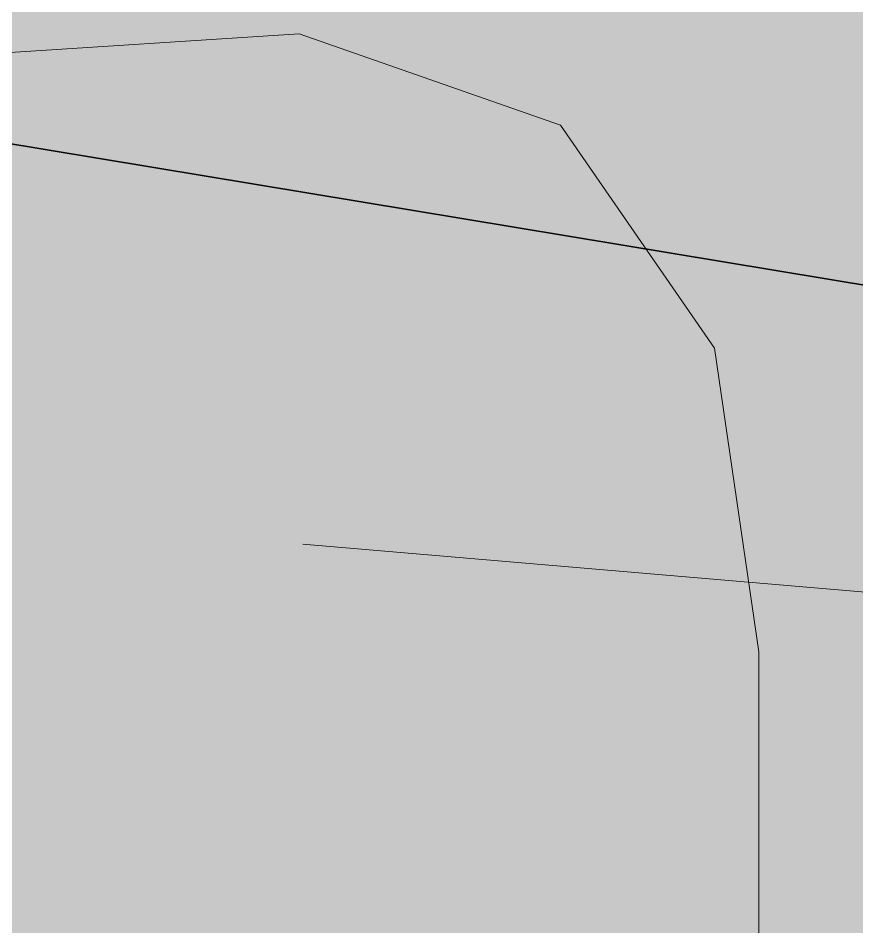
# Model space of a CAD drawing. Extents: x 306008 to 307050, y 9156110 to 9156581.
# Drawn here: x 306492.525 to 306493.034, y 9156524.652 to 9156525.202 of the extents above; entities that cross this region are included whole.
import ezdxf

# ---------------------------------------------------------------- set-up
doc = ezdxf.new("R2010")
doc.units = 0
doc.linetypes.add('DASHED', pattern=[1.524, 1.27, -0.254])
for name, color, linetype in [('D32_DELINEASI_ATAS', 7, 'Continuous'), ('D32_JLN_POHON', 3, 'Continuous'), ('D32_JLN_SALURAN_TERTUTUP', 7, 'Continuous'), ('D32_JLN_TROTOAR', 7, 'Continuous')]:
    doc.layers.add(name, color=color, linetype=linetype)

# ---------------------------------------------------------------- blocks, each defined once
blk = doc.blocks.new('D32_POHON_KETAPANG')
at = {"true_color": 0x5c9846}
h = blk.add_hatch(color=7, dxfattribs=at)
h.dxf.hatch_style = 1
h.paths.add_polyline_path([(0.93189, 0), (0.90678, 0.07933), (0.92687, 0.16343), (0.97227, 0.26052), (1.0037, 0.36532), (0.98766, 0.46055), (0.91697, 0.52941), (0.81377, 0.56981), (0.71387, 0.59901), (0.64364, 0.64364), (0.60497, 0.72098), (0.57734, 0.82453), (0.53406, 0.92501), (0.46055, 0.98766), (0.36214, 0.99497), (0.25712, 0.95958), (0.16182, 0.91773), (0.07933, 0.90678), (0, 0.94117), (-0.08773, 1.00273), (-0.18548, 1.05189), (-0.28205, 1.05263), (-0.36214, 0.99497), (-0.41984, 0.90036), (-0.46594, 0.80704), (-0.52209, 0.74562), (-0.60497, 0.72098), (-0.71175, 0.71175), (-0.81822, 0.68657), (-0.89268, 0.62506), (-0.91697, 0.52941), (-0.90036, 0.41984), (-0.87569, 0.31872), (-0.87922, 0.23559), (-0.92687, 0.16343), (-1.00273, 0.08773), (-1.06811, 0), (-1.08561, -0.09498), (-1.04274, -0.18386), (-0.95958, -0.25712), (-0.87569, -0.31872), (-0.82496, -0.38468), (-0.81508, -0.47059), (-0.82453, -0.57734), (-0.81822, -0.68657), (-0.77058, -0.77058), (-0.6806, -0.81111), (-0.56981, -0.81377), (-0.46594, -0.80704), (-0.38468, -0.82496), (-0.3219, -0.88441), (-0.26052, -0.97227), (-0.18548, -1.05189), (-0.09498, -1.08561), (0, -1.05883), (0.08658, -0.98965), (0.16182, -0.91773), (0.23559, -0.87922), (0.3219, -0.88441), (0.42539, -0.91226), (0.53406, -0.92501), (0.62506, -0.89268), (0.6806, -0.81111), (0.70246, -0.70246), (0.71387, -0.59901), (0.74562, -0.52209), (0.81508, -0.47059), (0.91226, -0.42539), (1.0037, -0.36532), (1.05263, -0.28205), (1.04274, -0.18386), (0.98965, -0.08658)])
at = {"true_color": 0x92c468, "transparency": 33554623}
h = blk.add_hatch(color=7, dxfattribs=at)
h.dxf.hatch_style = 1
h.paths.add_polyline_path([(0.47169, 0.22), (0.46751, 0.28015), (0.43314, 0.33517), (0.37952, 0.38064), (0.32303, 0.41765), (0.27876, 0.45257), (0.25455, 0.49398), (0.24828, 0.54789), (0.24947, 0.61393), (0.2443, 0.6843), (0.22169, 0.74638), (0.17771, 0.78799), (0.11654, 0.8029), (0.04776, 0.79422), (-0.01849, 0.77363), (-0.07612, 0.75696), (-0.12522, 0.75754), (-0.17097, 0.78044), (-0.22, 0.8201), (-0.2762, 0.86236), (-0.33818, 0.89022), (-0.39972, 0.89074), (-0.45303, 0.86024), (-0.49304, 0.80554), (-0.5207, 0.74082), (-0.54318, 0.68154), (-0.57093, 0.63822), (-0.61261, 0.61261), (-0.6704, 0.59793), (-0.73792, 0.58265), (-0.80208, 0.55607), (-0.84821, 0.51294), (-0.86624, 0.45521), (-0.85536, 0.39025), (-0.82485, 0.32665), (-0.79051, 0.26991), (-0.76831, 0.22), (-0.76777, 0.17208), (-0.78802, 0.11984), (-0.81823, 0.05971), (-0.84219, -0.00646), (-0.84506, -0.07147), (-0.81932, -0.12602), (-0.76747, -0.16334), (-0.70043, -0.18312), (-0.63251, -0.19251), (-0.57537, -0.20351), (-0.53353, -0.22776), (-0.50346, -0.27097), (-0.47628, -0.3296), (-0.4426, -0.39158), (-0.39706, -0.44079), (-0.34054, -0.46363), (-0.27904, -0.45484), (-0.22, -0.4199), (-0.16813, -0.37292), (-0.12285, -0.33094), (-0.07879, -0.30701), (-0.02892, -0.30498), (0.031, -0.31828), (0.0993, -0.33305), (0.16806, -0.33421), (0.22613, -0.31168), (0.2642, -0.2642), (0.2795, -0.19913), (0.27783, -0.12859), (0.27179, -0.06393), (0.27561, -0.01111), (0.29898, 0.03111), (0.34238, 0.06931), (0.39631, 0.11133), (0.44477, 0.16184)])
at = {"lineweight": 13, "true_color": 0x406a31}
blk.add_lwpolyline([(0.60497, 0.72098), (0.57734, 0.82453), (0.53406, 0.92501), (0.46055, 0.98766), (0.36214, 0.99497), (0.25712, 0.95958), (0.16182, 0.91773), (0.07933, 0.90678), (0, 0.94117), (-0.08773, 1.00273), (-0.18548, 1.05189), (-0.28205, 1.05263), (-0.36214, 0.99497), (-0.41984, 0.90036)], dxfattribs=at)

msp = doc.modelspace()

# ---------------------------------------------------------------- hatches: boundary and pattern name
at = {"layer": 'D32_JLN_TROTOAR', "true_color": 0xdeceac}
h = msp.add_hatch(color=7, dxfattribs=at)
h.dxf.hatch_style = 1
h.paths.add_polyline_path([(306588.44596, 9156509.63139), (306506.27608, 9156522.71543), (306452.32821, 9156527.34168), (306451.99038, 9156527.39013), (306422.52524, 9156533.34368), (306395.9601, 9156537.9762), (306387.20607, 9156539.06078), (306387.24087, 9156539.1003), (306387.42202, 9156539.28872), (306387.61862, 9156539.46028), (306387.82947, 9156539.61398), (306388.05334, 9156539.74888), (306388.25676, 9156539.85962), (306388.53562, 9156539.99319), (306388.82631, 9156540.09702), (306389.12618, 9156540.17023), (306389.43201, 9156540.21202), (306389.74053, 9156540.22195), (306390.04894, 9156540.19988), (306396.10507, 9156539.44955), (306396.25109, 9156539.42779), (306422.75961, 9156534.80514), (306422.83813, 9156534.79036), (306428.60917, 9156533.6243), (306428.83763, 9156533.56869), (306429.06101, 9156533.49527), (306429.1159, 9156533.4748), (306429.11776, 9156533.47421), (306429.18845, 9156533.45547), (306429.1894, 9156533.45525), (306437.60385, 9156531.66), (306437.60407, 9156531.65995), (306437.62298, 9156531.65614), (306437.6234, 9156531.65606), (306437.64006, 9156531.65308), (306437.64028, 9156531.65304), (306437.83816, 9156531.61987), (306437.91772, 9156531.60543), (306439.13713, 9156531.36697), (306439.37442, 9156531.31042), (306439.52024, 9156531.26933), (306439.52201, 9156531.26891), (306439.97704, 9156531.18414), (306440.34639, 9156531.09063), (306440.45388, 9156531.05599), (306440.45542, 9156531.05556), (306440.45682, 9156531.05523), (306440.45734, 9156531.05512), (306452.38287, 9156528.57782), (306452.62165, 9156528.51785), (306452.63558, 9156528.5131), (306452.63657, 9156528.51279), (306452.73479, 9156528.48491), (306452.7366, 9156528.48448), (306452.73845, 9156528.48423), (306452.86812, 9156528.47254), (306452.86881, 9156528.47205), (306452.87052, 9156528.47106), (306452.87231, 9156528.47025), (306452.87418, 9156528.46961), (306452.87611, 9156528.46916), (306452.87806, 9156528.46891), (306453.0543, 9156528.4547), (306455.16849, 9156528.16245), (306455.40145, 9156528.11806), (306455.40336, 9156528.11779), (306455.4053, 9156528.11771), (306455.40723, 9156528.11781), (306455.40914, 9156528.1181), (306455.41043, 9156528.11842), (306455.43696, 9156528.11275), (306455.43872, 9156528.11245), (306455.53544, 9156528.10066), (306455.53786, 9156528.10051), (306455.54018, 9156528.10051), (306455.77725, 9156528.0911), (306458.33031, 9156527.88803), (306458.33037, 9156527.88803), (306459.94531, 9156527.764), (306459.94572, 9156527.76398), (306459.98087, 9156527.762), (306459.98163, 9156527.76197), (306460.00594, 9156527.76152), (306460.0063, 9156527.76152), (306460.16813, 9156527.76145), (306460.38295, 9156527.75363), (306469.62979, 9156527.0835), (306484.30425, 9156526.03382), (306484.30522, 9156526.03377), (306484.37826, 9156526.03212), (306484.38021, 9156526.03217), (306484.4282, 9156526.03579), (306484.66789, 9156526.04418), (306484.90747, 9156526.03331), (306506.34807, 9156524.19469), (306506.56278, 9156524.16842), (306588.65027, 9156511.0975), (306588.76246, 9156511.07743), (306623.96826, 9156504.08636), (306624.13743, 9156504.04763), (306627.93038, 9156503.06264), (306628.15115, 9156502.99611), (306628.36611, 9156502.91273), (306628.4294, 9156502.88533), (306628.43124, 9156502.88464), (306628.50093, 9156502.86227), (306628.50187, 9156502.86199), (306632.26861, 9156501.85313), (306632.26869, 9156501.85311), (306644.79117, 9156498.55345), (306644.79433, 9156498.55262), (306670.04565, 9156491.86941), (306670.04589, 9156491.86935), (306670.07192, 9156491.86281), (306670.07231, 9156491.86271), (306670.07822, 9156491.86135), (306670.07837, 9156491.86132), (306670.30227, 9156491.81167), (306670.54022, 9156491.74852), (306670.56874, 9156491.73968), (306670.56959, 9156491.73944), (306670.60933, 9156491.72901), (306670.60979, 9156491.72889), (306671.39697, 9156491.54212), (306671.52902, 9156491.50759), (306673.21945, 9156491.02405), (306673.21971, 9156491.02398), (306673.25987, 9156491.01309), (306673.26014, 9156491.01302), (306674.89083, 9156490.59514), (306674.89469, 9156490.59415), (306676.36135, 9156490.21621), (306676.38308, 9156490.21053), (306677.63316, 9156489.87837), (306677.63329, 9156489.87834), (306677.65327, 9156489.87317), (306677.65341, 9156489.87314), (306678.64349, 9156489.6246), (306678.67341, 9156489.61692), (306679.40163, 9156489.4261), (306679.52457, 9156489.39106), (306679.99145, 9156489.24713), (306679.99171, 9156489.24705), (306680.01581, 9156489.23997), (306680.01626, 9156489.23985), (306680.02975, 9156489.23622), (306680.02997, 9156489.23617), (306683.17256, 9156488.4293), (306683.45465, 9156488.34182), (306683.57179, 9156488.29904), (306683.7768, 9156488.21543), (306683.97506, 9156488.11685), (306684.23635, 9156487.97461), (306684.24629, 9156487.96918), (306684.33683, 9156487.91944), (306684.57709, 9156487.7723), (306684.80203, 9156487.60344), (306685.0104, 9156487.4138), (306685.02146, 9156487.40273), (306685.14423, 9156487.27234), (306685.30778, 9156487.08786), (306685.52052, 9156486.81813), (306685.60402, 9156486.69876), (306685.71013, 9156486.52872), (306623.72299, 9156502.62616)])

# ---------------------------------------------------------------- linework, layer by layer
at = {"layer": 'D32_DELINEASI_ATAS', "lineweight": 35, "true_color": 0xc800c8}
msp.add_lwpolyline([(306008.2142, 9156577.56399), (306165.69595, 9156567.28969), (306291.75042, 9156555.54763), (306369.45523, 9156545.53234), (306504.83428, 9156523.08429), (306572.17845, 9156510.30616), (306677.16629, 9156490.27559), (306781.80876, 9156471.97179)], dxfattribs=at)
at = {"layer": 'D32_JLN_SALURAN_TERTUTUP', "linetype": 'DASHED', "lineweight": 9, "ltscale": 1.866667, "true_color": 0x6e6e6c}
msp.add_lwpolyline([(306506.39758, 9156523.70868), (306452.41365, 9156528.33802), (306452.18843, 9156528.37033), (306422.71019, 9156534.32651)], dxfattribs=at)

# ---------------------------------------------------------------- block references
at = {"layer": 'D32_JLN_POHON', "xscale": 1.7, "yscale": 1.7, "rotation": 305.0315183890096}
msp.add_blockref('D32_POHON_KETAPANG', (306491.66415, 9156523.71755), dxfattribs=at)

doc.saveas('drawing.dxf')
